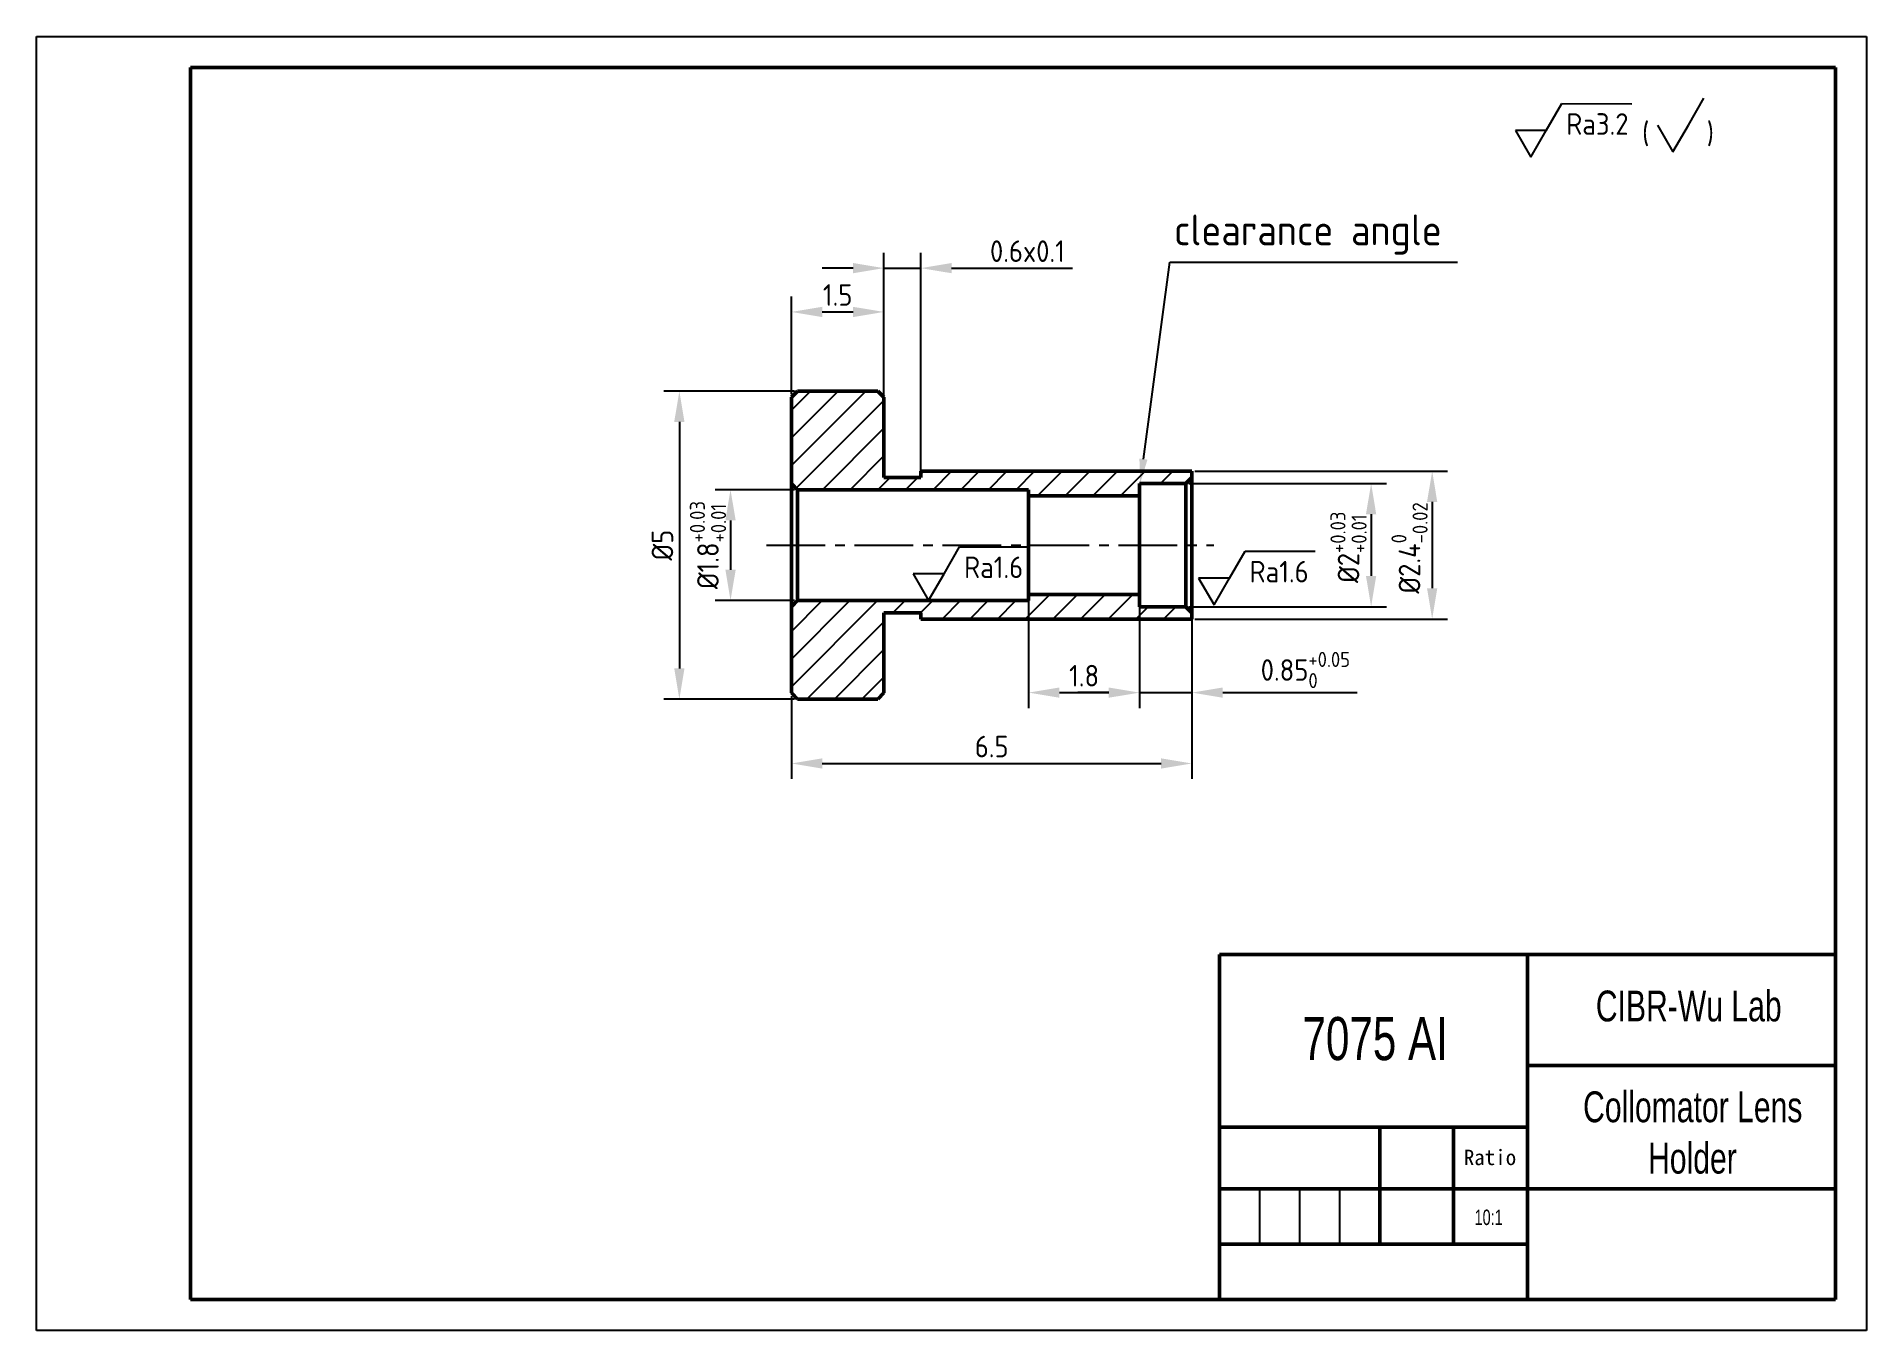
# Model space of a CAD drawing. Header units: millimetres. Extents: x 8489 to 8786, y 88 to 298.
import ezdxf
from ezdxf import colors
from ezdxf.entities.mleader import LeaderData, LeaderLine
from ezdxf.math import Vec2, Vec3

# ---------------------------------------------------------------- set-up
doc = ezdxf.new("R2010")
doc.units = ezdxf.units.MM
doc.linetypes.add('CENTER2', pattern=[28.575, 19.05, -3.175, 3.175, -3.175])
doc.layers.get('Defpoints').update_dxf_attribs({"linetype": 'CONTINUOUS'})
for name, color, linetype in [('中心线', 3, 'CENTER2'), ('尺寸', 4, 'CONTINUOUS'), ('文字', 3, 'CONTINUOUS'), ('细实线', 3, 'CONTINUOUS')]:
    doc.layers.add(name, color=color, linetype=linetype)
doc.layers.add('粗实线', color=2, linetype='CONTINUOUS', lineweight=50)
doc.styles.add('isocp', font='isocp.shx', dxfattribs={"height": 5})
doc.styles.add('isocp3.5', font='isocp.shx', dxfattribs={"height": 3.5})
doc.styles.get("Standard").update_dxf_attribs({"font": '', "height": 2.5})
doc.styles.add('数字', font='gdt.shx', dxfattribs={"width": 0.7, "height": 3.5})
doc.styles.get('Standard').set_extended_font_data('SimSun')
doc.dimstyles.new('形位公差', dxfattribs={"dimtxt": 3.5, "dimasz": 5, "dimexe": 2.5, "dimexo": 0.5, "dimgap": 1, "dimtad": 1, "dimlfac": 0.1, "dimdsep": 46, "dimlunit": 6, "dimtxsty": 'isocp3.5', "dimcen": 2, "dimadec": 0, "dimazin": 0, "dimtfac": 1, "dimtmove": 0, "dimatfit": 3, "dimfxl": 1, "dimtolj": 1, "dimtzin": 0, "dimarcsym": 0})

# ---------------------------------------------------------------- blocks, each defined once
blk = doc.blocks.new('*D69')
at = {"layer": 'Defpoints', "color": 0, "ltscale": 0.5, "transparency": 16777216}
for p in [(8612.66, 240.65), (8593.47, 190.65), (8612.66, 190.65)]:
    blk.add_point(p, dxfattribs=at)
at = {"layer": '尺寸', "color": 0, "lineweight": -2, "ltscale": 0.5, "transparency": 16777216}
for p, q in [((8612.16, 240.65), (8590.97, 240.65)), ((8593.47, 235.65), (8593.47, 195.65)), ((8612.16, 190.65), (8590.97, 190.65))]:
    blk.add_line(p, q, dxfattribs=at)
at = {"layer": '尺寸', "color": 0, "ltscale": 0.5, "transparency": 16777216}
for points in [[(8592.63, 235.65), (8594.3, 235.65), (8593.47, 240.65)], [(8592.63, 195.65), (8594.3, 195.65), (8593.47, 190.65)]]:
    blk.add_solid(points, dxfattribs=at)
at = {"layer": '尺寸', "color": 0, "ltscale": 0.5, "transparency": 16777216, "insert": (8590.72, 215.65), "char_height": 3.5, "attachment_point": 5, "rotation": 90, "style": 'isocp3.5'}
blk.add_mtext('\\A1;%%C5', dxfattribs=at)
blk = doc.blocks.new('*D70')
at = {"layer": 'Defpoints', "color": 0, "ltscale": 0.5, "transparency": 16777216}
for p in [(8612.66, 224.65), (8601.77, 206.65), (8612.66, 206.65)]:
    blk.add_point(p, dxfattribs=at)
at = {"layer": '尺寸', "color": 0, "lineweight": -2, "ltscale": 0.5, "transparency": 16777216}
for p, q in [((8612.16, 224.65), (8599.27, 224.65)), ((8601.77, 219.65), (8601.77, 211.65)), ((8612.16, 206.65), (8599.27, 206.65))]:
    blk.add_line(p, q, dxfattribs=at)
at = {"layer": '尺寸', "color": 0, "ltscale": 0.5, "transparency": 16777216}
for points in [[(8600.94, 219.65), (8602.61, 219.65), (8601.77, 224.65)], [(8600.94, 211.65), (8602.61, 211.65), (8601.77, 206.65)]]:
    blk.add_solid(points, dxfattribs=at)
at = {"layer": '尺寸', "color": 0, "ltscale": 0.5, "transparency": 16777216, "insert": (8598.11, 215.65), "char_height": 3.5, "attachment_point": 5, "rotation": 90, "style": 'isocp3.5'}
blk.add_mtext('\\A1;%%C1.8{\\H0.7x;\\S+0.03^ +0.01;}', dxfattribs=at)
blk = doc.blocks.new('*D71')
at = {"layer": 'Defpoints', "color": 0, "ltscale": 0.5, "transparency": 16777216}
for p in [(8626.66, 253.5), (8611.66, 239.65), (8626.66, 239.65)]:
    blk.add_point(p, dxfattribs=at)
at = {"layer": '尺寸', "color": 0, "lineweight": -2, "ltscale": 0.5, "transparency": 16777216}
for p, q in [((8611.66, 240.15), (8611.66, 256)), ((8626.66, 240.15), (8626.66, 256)), ((8616.66, 253.5), (8621.66, 253.5))]:
    blk.add_line(p, q, dxfattribs=at)
at = {"layer": '尺寸', "color": 0, "ltscale": 0.5, "transparency": 16777216}
for points in [[(8616.66, 254.33), (8616.66, 252.66), (8611.66, 253.5)], [(8621.66, 254.33), (8621.66, 252.66), (8626.66, 253.5)]]:
    blk.add_solid(points, dxfattribs=at)
at = {"layer": '尺寸', "color": 0, "ltscale": 0.5, "transparency": 16777216, "insert": (8619.16, 256.25), "char_height": 3.5, "attachment_point": 5, "style": 'isocp3.5'}
blk.add_mtext('\\A1;1.5', dxfattribs=at)
blk = doc.blocks.new('*D72')
at = {"layer": 'Defpoints', "color": 0, "ltscale": 0.5, "transparency": 16777216}
for p in [(8632.66, 260.61), (8626.66, 226.65), (8632.66, 226.65)]:
    blk.add_point(p, dxfattribs=at)
at = {"layer": '尺寸', "color": 0, "lineweight": -2, "ltscale": 0.5, "transparency": 16777216}
for p, q in [((8626.66, 227.15), (8626.66, 263.11)), ((8632.66, 227.15), (8632.66, 263.11)), ((8621.66, 260.61), (8616.66, 260.61)), ((8626.66, 260.61), (8632.66, 260.61)), ((8637.66, 260.61), (8657.27, 260.61))]:
    blk.add_line(p, q, dxfattribs=at)
at = {"layer": '尺寸', "color": 0, "ltscale": 0.5, "transparency": 16777216}
for points in [[(8621.66, 261.44), (8621.66, 259.78), (8626.66, 260.61)], [(8637.66, 261.44), (8637.66, 259.78), (8632.66, 260.61)]]:
    blk.add_solid(points, dxfattribs=at)
at = {"layer": '尺寸', "color": 0, "ltscale": 0.5, "transparency": 16777216, "insert": (8649.96, 263.36), "char_height": 3.5, "attachment_point": 5, "style": 'isocp3.5'}
blk.add_mtext('\\A1;0.6x0.1', dxfattribs=at)
blk = doc.blocks.new('*D74')
at = {"layer": 'Defpoints', "color": 0, "ltscale": 0.5, "transparency": 16777216}
for p in [(8676.66, 203.65), (8611.66, 191.65), (8676.66, 180.21)]:
    blk.add_point(p, dxfattribs=at)
at = {"layer": '尺寸', "color": 0, "lineweight": -2, "ltscale": 0.5, "transparency": 16777216}
for p, q in [((8676.66, 203.15), (8676.66, 177.71)), ((8611.66, 191.15), (8611.66, 177.71)), ((8616.66, 180.21), (8671.66, 180.21))]:
    blk.add_line(p, q, dxfattribs=at)
at = {"layer": '尺寸', "color": 0, "ltscale": 0.5, "transparency": 16777216}
for points in [[(8616.66, 181.04), (8616.66, 179.38), (8611.66, 180.21)], [(8671.66, 181.04), (8671.66, 179.38), (8676.66, 180.21)]]:
    blk.add_solid(points, dxfattribs=at)
at = {"layer": '尺寸', "color": 0, "ltscale": 0.5, "transparency": 16777216, "insert": (8644.16, 182.96), "char_height": 3.5, "attachment_point": 5, "style": 'isocp3.5'}
blk.add_mtext('\\A1;6.5', dxfattribs=at)
blk = doc.blocks.new('*D76')
at = {"layer": 'Defpoints', "color": 0, "ltscale": 0.5, "transparency": 16777216}
for p in [(8650.16, 207.65), (8668.16, 207.65), (8668.16, 191.71)]:
    blk.add_point(p, dxfattribs=at)
at = {"layer": '尺寸', "color": 0, "lineweight": -2, "ltscale": 0.5, "transparency": 16777216}
for p, q in [((8650.16, 207.15), (8650.16, 189.21)), ((8668.16, 207.15), (8668.16, 189.21)), ((8655.16, 191.71), (8663.16, 191.71))]:
    blk.add_line(p, q, dxfattribs=at)
at = {"layer": '尺寸', "color": 0, "ltscale": 0.5, "transparency": 16777216}
for points in [[(8655.16, 192.54), (8655.16, 190.88), (8650.16, 191.71)], [(8663.16, 192.54), (8663.16, 190.88), (8668.16, 191.71)]]:
    blk.add_solid(points, dxfattribs=at)
at = {"layer": '尺寸', "color": 0, "ltscale": 0.5, "transparency": 16777216, "insert": (8659.16, 194.46), "char_height": 3.5, "attachment_point": 5, "style": 'isocp3.5'}
blk.add_mtext('\\A1;1.8', dxfattribs=at)
blk = doc.blocks.new('*D77')
at = {"layer": 'Defpoints', "color": 0, "ltscale": 0.5, "transparency": 16777216}
for p in [(8668.16, 205.65), (8676.66, 204.65), (8676.66, 191.71)]:
    blk.add_point(p, dxfattribs=at)
at = {"layer": '尺寸', "color": 0, "lineweight": -2, "ltscale": 0.5, "transparency": 16777216}
for p, q in [((8668.16, 205.15), (8668.16, 189.21)), ((8676.66, 204.15), (8676.66, 189.21)), ((8663.16, 191.71), (8658.16, 191.71)), ((8668.16, 191.71), (8676.66, 191.71)), ((8681.66, 191.71), (8703.5, 191.71))]:
    blk.add_line(p, q, dxfattribs=at)
at = {"layer": '尺寸', "color": 0, "ltscale": 0.5, "transparency": 16777216}
for points in [[(8663.16, 192.54), (8663.16, 190.88), (8668.16, 191.71)], [(8681.66, 192.54), (8681.66, 190.88), (8676.66, 191.71)]]:
    blk.add_solid(points, dxfattribs=at)
at = {"layer": '尺寸', "color": 0, "ltscale": 0.5, "transparency": 16777216, "insert": (8695.08, 195.38), "char_height": 3.5, "attachment_point": 5, "style": 'isocp3.5'}
blk.add_mtext('\\A1;0.85{\\H0.7x;\\S+0.05^ 0;}', dxfattribs=at)
blk = doc.blocks.new('*D78')
at = {"layer": 'Defpoints', "color": 0, "ltscale": 0.5, "transparency": 16777216}
for p in [(8675.66, 225.65), (8675.66, 205.65), (8705.75, 205.65)]:
    blk.add_point(p, dxfattribs=at)
at = {"layer": '尺寸', "color": 0, "lineweight": -2, "ltscale": 0.5, "transparency": 16777216}
for p, q in [((8676.16, 225.65), (8708.25, 225.65)), ((8705.75, 220.65), (8705.75, 210.65)), ((8676.16, 205.65), (8708.25, 205.65))]:
    blk.add_line(p, q, dxfattribs=at)
at = {"layer": '尺寸', "color": 0, "ltscale": 0.5, "transparency": 16777216}
for points in [[(8704.91, 220.65), (8706.58, 220.65), (8705.75, 225.65)], [(8704.91, 210.65), (8706.58, 210.65), (8705.75, 205.65)]]:
    blk.add_solid(points, dxfattribs=at)
at = {"layer": '尺寸', "color": 0, "ltscale": 0.5, "transparency": 16777216, "insert": (8702.08, 215.3), "char_height": 3.5, "attachment_point": 5, "rotation": 90, "style": 'isocp3.5'}
blk.add_mtext('\\A1;%%C2{\\H0.7x;\\S+0.03^ +0.01;}', dxfattribs=at)
blk = doc.blocks.new('*D79')
at = {"layer": 'Defpoints', "color": 0, "ltscale": 0.5, "transparency": 16777216}
for p in [(8676.66, 227.65), (8676.66, 203.65), (8715.66, 203.65)]:
    blk.add_point(p, dxfattribs=at)
at = {"layer": '尺寸', "color": 0, "lineweight": -2, "ltscale": 0.5, "transparency": 16777216}
for p, q in [((8677.16, 227.65), (8718.16, 227.65)), ((8715.66, 222.65), (8715.66, 208.65)), ((8677.16, 203.65), (8718.16, 203.65))]:
    blk.add_line(p, q, dxfattribs=at)
at = {"layer": '尺寸', "color": 0, "ltscale": 0.5, "transparency": 16777216}
for points in [[(8714.82, 222.65), (8716.49, 222.65), (8715.66, 227.65)], [(8714.82, 208.65), (8716.49, 208.65), (8715.66, 203.65)]]:
    blk.add_solid(points, dxfattribs=at)
at = {"layer": '尺寸', "color": 0, "ltscale": 0.5, "transparency": 16777216, "insert": (8711.98, 215.19), "char_height": 3.5, "attachment_point": 5, "rotation": 90, "style": 'isocp3.5'}
blk.add_mtext('\\A1;%%C2.4{\\H0.7x;\\S0^ -0.02;}', dxfattribs=at)

msp = doc.modelspace()

# ---------------------------------------------------------------- hatches: boundary and pattern name
at = {"layer": '细实线', "ltscale": 0.5}
h = msp.add_hatch(dxfattribs=at)
h.set_pattern_fill('ANSI31', color=256)
h.paths.add_polyline_path([(8626.663, 204.651), (8632.663, 204.651), (8632.663, 203.651), (8676.663, 203.651), (8676.663, 204.651), (8675.663, 205.651), (8668.163, 205.651), (8668.163, 207.651), (8650.163, 207.651), (8650.163, 206.651), (8612.663, 206.651), (8611.663, 205.651), (8611.663, 191.651), (8612.663, 190.651), (8625.663, 190.651), (8626.663, 191.651)])
h.paths.add_polyline_path([(8626.663, 239.651), (8625.663, 240.651), (8612.663, 240.651), (8611.663, 239.651), (8611.663, 225.651), (8612.663, 224.651), (8650.163, 224.651), (8650.163, 223.651), (8668.163, 223.651), (8668.163, 225.651), (8675.663, 225.651), (8676.663, 226.651), (8676.663, 227.651), (8632.663, 227.651), (8632.663, 226.651), (8626.663, 226.651)])

# ---------------------------------------------------------------- linework, layer by layer
at = {"layer": '中心线', "ltscale": 0.5}
msp.add_line((8607.618, 215.651), (8680.244, 215.651), dxfattribs=at)
at = {"layer": '尺寸', "ltscale": 0.5}
for p, q in [((8757.252, 283.831), (8759.767, 288.186)), ((8734.187, 282.953), (8736.702, 287.309)), ((8736.702, 287.309), (8748.075, 287.303)), ((8729.158, 282.953), (8731.673, 278.598)), ((8734.187, 282.953), (8729.158, 282.953)), ((8731.673, 278.598), (8734.187, 282.953)), ((8752.223, 283.831), (8754.738, 279.475)), ((8754.738, 279.475), (8757.252, 283.831)), ((8673.059, 261.581), (8673.059, 261.581)), ((8673.059, 261.581), (8719.757, 261.581)), ((8636.442, 211.007), (8638.957, 215.362)), ((8638.957, 215.362), (8650.329, 215.356)), ((8682.781, 210.298), (8685.296, 214.654)), ((8685.296, 214.654), (8696.668, 214.648)), ((8631.413, 211.007), (8633.927, 206.651)), ((8636.442, 211.007), (8631.413, 211.007)), ((8633.927, 206.651), (8636.442, 211.007)), ((8677.752, 210.298), (8680.266, 205.943)), ((8682.781, 210.298), (8677.752, 210.298)), ((8680.266, 205.943), (8682.781, 210.298))]:
    msp.add_line(p, q, dxfattribs=at)
at = {"layer": '粗实线'}
for p, q in [((8514.139, 293.19), (8781.139, 293.19)), ((8514.139, 93.19), (8514.139, 293.19)), ((8781.139, 293.19), (8781.139, 93.19)), ((8676.663, 227.651), (8632.663, 227.651)), ((8612.663, 224.651), (8650.163, 224.651)), ((8612.663, 206.651), (8650.163, 206.651)), ((8676.663, 203.651), (8632.663, 203.651)), ((8681.139, 149.19), (8681.139, 93.19)), ((8731.139, 149.19), (8731.139, 93.19)), ((8781.139, 149.19), (8781.139, 93.19)), ((8731.139, 131.19), (8781.139, 131.19)), ((8707.139, 121.19), (8707.139, 102.19)), ((8719.139, 121.19), (8719.139, 102.19)), ((8681.139, 111.19), (8781.139, 111.19)), ((8681.139, 102.19), (8731.139, 102.19)), ((8781.139, 93.19), (8514.139, 93.19))]:
    msp.add_line(p, q, dxfattribs=at)
at = {"layer": '粗实线', "ltscale": 0.035355}
for p, q in [((8611.663, 239.651), (8612.663, 240.651)), ((8626.663, 239.651), (8625.663, 240.651)), ((8675.663, 225.651), (8676.663, 226.651)), ((8612.663, 224.651), (8611.663, 225.651)), ((8612.663, 206.651), (8611.663, 205.651)), ((8675.663, 205.651), (8676.663, 204.651)), ((8611.663, 191.651), (8612.663, 190.651)), ((8626.663, 191.651), (8625.663, 190.651))]:
    msp.add_line(p, q, dxfattribs=at)
at = {"layer": '粗实线', "ltscale": 0.325}
for p, q in [((8625.663, 240.651), (8612.663, 240.651)), ((8626.663, 239.651), (8626.663, 226.651)), ((8626.663, 204.651), (8626.663, 191.651)), ((8625.663, 190.651), (8612.663, 190.651))]:
    msp.add_line(p, q, dxfattribs=at)
at = {"layer": '粗实线', "ltscale": 0.35}
for p, q in [((8611.663, 239.651), (8611.663, 225.651)), ((8611.663, 205.651), (8611.663, 191.651))]:
    msp.add_line(p, q, dxfattribs=at)
at = {"layer": '粗实线', "ltscale": 0.15}
for p, q in [((8626.663, 226.651), (8632.663, 226.651)), ((8626.663, 204.651), (8632.663, 204.651))]:
    msp.add_line(p, q, dxfattribs=at)
at = {"layer": '粗实线', "ltscale": 0.025}
for p, q in [((8632.663, 226.651), (8632.663, 227.651)), ((8676.663, 227.651), (8676.663, 226.651)), ((8650.163, 223.651), (8650.163, 224.651)), ((8650.163, 206.651), (8650.163, 207.651)), ((8632.663, 203.651), (8632.663, 204.651)), ((8676.663, 204.651), (8676.663, 203.651))]:
    msp.add_line(p, q, dxfattribs=at)
at = {"layer": '粗实线', "ltscale": 0.275}
for p, q in [((8676.663, 226.651), (8676.663, 215.651)), ((8676.663, 215.651), (8676.663, 204.651))]:
    msp.add_line(p, q, dxfattribs=at)
at = {"layer": '粗实线', "ltscale": 0.25}
for p, q in [((8611.663, 225.651), (8611.663, 215.651)), ((8675.663, 225.651), (8675.663, 215.651)), ((8611.663, 215.651), (8611.663, 205.651)), ((8675.663, 215.651), (8675.663, 205.651))]:
    msp.add_line(p, q, dxfattribs=at)
at = {"layer": '粗实线', "ltscale": 0.225}
for p, q in [((8612.663, 224.651), (8612.663, 215.651)), ((8612.663, 215.651), (8612.663, 206.651))]:
    msp.add_line(p, q, dxfattribs=at)
at = {"layer": '粗实线', "ltscale": 0.4525}
for p, q in [((8650.163, 223.651), (8668.163, 223.651)), ((8650.163, 207.651), (8668.163, 207.651))]:
    msp.add_line(p, q, dxfattribs=at)
at = {"layer": '粗实线', "ltscale": 0.2}
for p, q in [((8650.163, 215.651), (8650.163, 223.651)), ((8668.163, 215.651), (8668.163, 223.651)), ((8650.163, 207.651), (8650.163, 215.651)), ((8668.163, 207.651), (8668.163, 215.651))]:
    msp.add_line(p, q, dxfattribs=at)
at = {"layer": '粗实线', "ltscale": 0.185}
for p, q in [((8668.163, 225.651), (8675.663, 225.651)), ((8668.163, 205.651), (8675.663, 205.651))]:
    msp.add_line(p, q, dxfattribs=at)
at = {"layer": '粗实线', "ltscale": 0.05}
for p, q in [((8668.163, 223.651), (8668.163, 225.651)), ((8668.163, 205.651), (8668.163, 207.651))]:
    msp.add_line(p, q, dxfattribs=at)
at = {"layer": '粗实线', "ltscale": 0.5}
for p, q in [((8681.139, 149.19), (8781.139, 149.19)), ((8731.139, 121.19), (8681.139, 121.19))]:
    msp.add_line(p, q, dxfattribs=at)
at = {"layer": '细实线'}
for p, q in [((8489.139, 298.19), (8786.139, 298.19)), ((8489.139, 88.19), (8489.139, 298.19)), ((8786.139, 298.19), (8786.139, 88.19)), ((8687.639, 111.19), (8687.639, 102.19)), ((8694.139, 111.19), (8694.139, 102.19)), ((8700.639, 111.19), (8700.639, 102.19)), ((8786.139, 88.19), (8489.139, 88.19))]:
    msp.add_line(p, q, dxfattribs=at)

# ---------------------------------------------------------------- texts
at = {"layer": '尺寸', "ltscale": 0.5, "attachment_point": 1}
for s, width, insert, char_height, style in [('Ra3.2', 13.90295, (8737.428, 285.751), 3.5, 'isocp3.5'), ('\\pi-10.5,l14,t14;(^I)', 19.89372, (8746.228, 284.24), 3.5, 'isocp3.5'), ('clearance angle', 70.13024, (8673.761, 269.316), 5, 'isocp'), ('Ra1.6', 13.90295, (8639.683, 213.805), 3.5, 'isocp3.5'), ('Ra1.6', 13.90295, (8686.022, 213.096), 3.5, 'isocp3.5')]:
    msp.add_mtext_dynamic_manual_height_columns(s, width=width, gutter_width=25, heights=[0], dxfattribs=dict(at, insert=insert, char_height=char_height, style=style))
at = {"layer": '文字', "attachment_point": 1, "style": '数字'}
for s, insert, char_height, width in [('{\\fArial|b0|i0|c0|p34;CIBR-Wu Lab}', (8742.22, 143.347), 5, 31.38986), ('{\\fArial|b0|i0|c0|p34;7075 AI}', (8694.608, 139.055), 7, 27.05636), ('\\pi4.6006;{\\fArial|b0|i0|c0|p34;Collomator Lens \\P\\pi15.146;Holder}', (8735.551, 126.983), 5, 44.3707), ('10:1 ', (8722.544, 107.795), 2.5, 15.58711)]:
    msp.add_mtext(s, dxfattribs=dict(at, insert=insert, char_height=char_height, width=width))
at = {"layer": '文字', "insert": (8720.793, 117.52), "char_height": 2.5, "width": 9.1843, "attachment_point": 1}
msp.add_mtext('Ratio', dxfattribs=at)

# ---------------------------------------------------------------- dimensions: what is measured, and where the dimension line sits
at = {"layer": '尺寸', "ltscale": 0.5}
for base, p1, p2, text, picture, middle in [((8632.663, 260.61), (8626.663, 226.651), (8632.663, 226.651), '<>x0.1', '*D72', (8649.964, 263.36)), ((8676.663, 191.711), (8668.163, 205.651), (8676.663, 204.651), '<>{\\H0.7x;\\S+0.05^ 0;}', '*D77', (8695.082, 195.377))]:
    dim = msp.add_linear_dim(base=base, p1=p1, p2=p2, text=text, dimstyle='形位公差', dxfattribs=at)
    dim.commit()
    dim.dimension.update_dxf_attribs({"geometry": picture, "text_midpoint": middle})
for base, p1, p2, picture, middle in [((8626.663, 253.498), (8611.663, 239.651), (8626.663, 239.651), '*D71', (8619.163, 256.248)), ((8668.163, 191.711), (8650.163, 207.651), (8668.163, 207.651), '*D76', (8659.163, 194.461)), ((8676.663, 180.209), (8611.663, 191.651), (8676.663, 203.651), '*D74', (8644.163, 182.959))]:
    dim = msp.add_linear_dim(base=base, p1=p1, p2=p2, dimstyle='形位公差', dxfattribs=at)
    dim.commit()
    dim.dimension.update_dxf_attribs({"geometry": picture, "text_midpoint": middle})
for base, p1, p2, text, picture, middle in [((8593.468, 190.651), (8612.663, 240.651), (8612.663, 190.651), '%%C<>', '*D69', (8590.718, 215.651)), ((8601.774, 206.651), (8612.663, 224.651), (8612.663, 206.651), '%%C<>{\\H0.7x;\\S+0.03^ +0.01;}', '*D70', (8598.109, 215.651))]:
    dim = msp.add_linear_dim(base=base, p1=p1, p2=p2, angle=90, text=text, dimstyle='形位公差', dxfattribs=at)
    dim.commit()
    dim.dimension.update_dxf_attribs({"geometry": picture, "text_midpoint": middle})
for base, p1, p2, text, picture, middle in [((8705.746, 205.651), (8675.663, 225.651), (8675.663, 205.651), '%%C<>{\\H0.7x;\\S+0.03^ +0.01;}', '*D78', (8705.746, 215.302)), ((8715.657, 203.651), (8676.663, 227.651), (8676.663, 203.651), '%%C<>{\\H0.7x;\\S0^ -0.02;}', '*D79', (8715.657, 215.194))]:
    dim = msp.add_linear_dim(base=base, p1=p1, p2=p2, angle=90, text=text, dimstyle='形位公差', dxfattribs=at)
    dim.commit()
    dim.dimension.update_dxf_attribs({"geometry": picture, "text_midpoint": middle, "dimtype": 160})

# ---------------------------------------------------------------- leaders
ml = msp.add_multileader_mtext('Standard', dxfattribs=at)
ml.set_content('')
ml.set_leader_properties()
ml.build(insert=Vec2(0, 0))
ml.multileader.update_dxf_attribs({"has_dogleg": 0, "text_right_attachment_type": 6, "dogleg_length": 0.36})
ctx = ml.context
ctx.base_point, ctx.char_height, ctx.plane_origin = Vec3(8673.059, 261.581), 2.5, Vec3(8685.4, 232.586)
ctx.right_attachment = 6
notes = []
notes.append((ctx, [(0, (1, 1, 0), (8672.699, 261.581), (1, 0), 0.36, [(0, [(8668.263, 225.651)], 0, [])])]))
ctx.mtext, ml.multileader.dxf.content_type = None, 0
for ctx, leaders in notes:
    for number, flags, end, landing, length, lines in leaders:
        leader = LeaderData()
        leader.index, (leader.has_last_leader_line, leader.has_dogleg_vector, leader.attachment_direction) = number, flags
        leader.last_leader_point, leader.dogleg_vector, leader.dogleg_length = Vec3(end), Vec3(landing), length
        for number, points, colour, breaks in lines:
            line = LeaderLine()
            line.index, line.vertices, line.color, line.breaks = number, Vec3.list(points), colors.encode_raw_color(colour), breaks
            leader.lines.append(line)
        ctx.leaders.append(leader)

doc.saveas('drawing.dxf')
